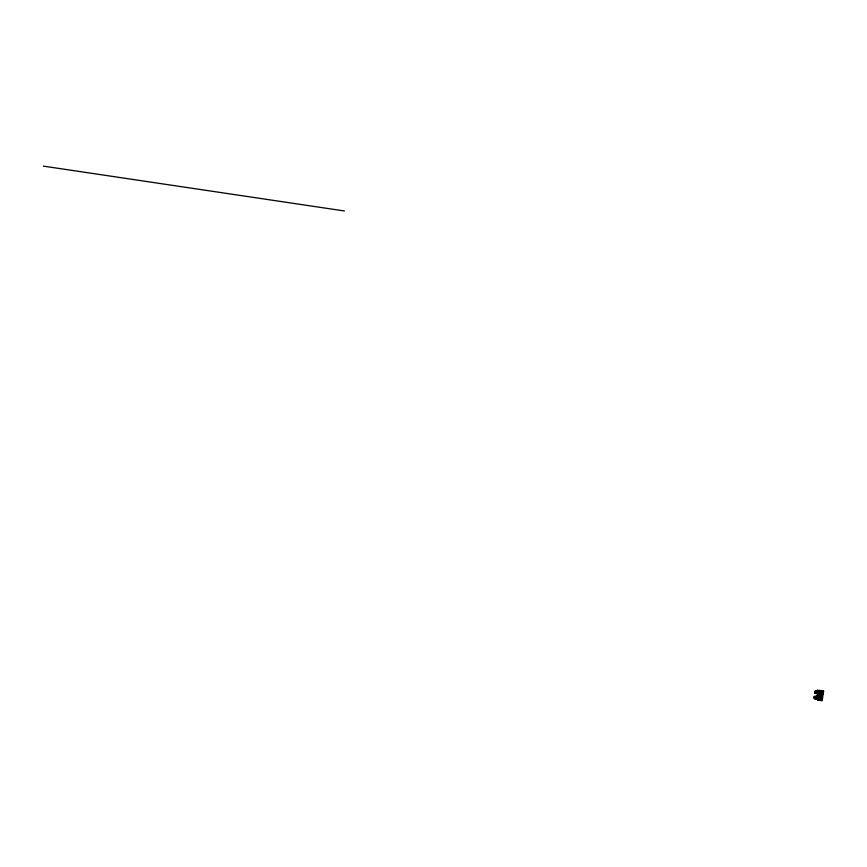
<?xml version="1.0" encoding="UTF-8"?>
<svg xmlns="http://www.w3.org/2000/svg" width="867" height="867" viewBox="0 0 867 867"><rect width="100%" height="100%" fill="white"/><g stroke="black" fill="none" stroke-linecap="round" stroke-linejoin="round"><path stroke-width="1.3" d="M818.025 697.859L818.686 697.989M814.449 697.48L814.644 696.808L814.319 697.317L815.186 697.415M815.273 692.061L815.327 691.671M814.633 697.501L814.731 696.819M815.446 692.083L815.554 691.411M815.153 697.892L814.947 698.921L816.909 699.16M815.197 697.621L815.316 696.84L814.243 696.765M815.966 692.484L815.771 693.513L817.733 693.752M816.075 691.465L815.056 691.346L816.129 691.433L816.01 692.213L814.947 692.072M816.215 692.874L814.796 693.091M817.733 693.448L816.616 692.917M815.988 699.008L816.205 697.881L816.031 699.051M816.378 696.407L816.248 697.274L816.53 695.724L817.635 696.396L817.429 697.751L816.291 697.523M816.812 693.589L817.017 692.473L816.844 693.643M817.353 690.305L817.072 691.866L817.31 690.262L818.242 690.392L818.242 692.332L817.017 692.202M817.592 693.286L818.058 691.281L817.223 691.172M816.4 696.591L817.288 696.656L816.259 698.629M817.288 696.656L816.801 699.398M817.332 696.364L817.418 695.811M818.112 691.237L817.614 693.99M817.559 700.373L818.22 695.822L822.837 696.504L822.198 700.709L817.559 700.157M818.372 694.955L819.033 690.403L823.65 691.097L823.011 695.291L818.383 694.738M818.22 697.924L818.296 697.198M818.936 693.437L820.019 693.329M819.033 692.516L819.12 691.79L819.846 692.213L819.358 691.866M818.546 697.274L819.087 697.252M818.676 698.033L818.719 697.296M819.543 691.888L818.762 692.527L819.499 692.57M818.556 699.051L817.787 699.008M820.171 697.436L819.781 699.593L818.795 699.474L818.957 698.022M819.163 697.014L819.315 696.028M819.987 691.606L820.128 690.609M820.019 693.058L820.312 692.31M820.475 693.036L820.431 693.372M820.605 694.174L820.984 692.029M820.399 697.512L820.518 698.119L820.561 697.534M821.027 693.34L821.602 692.029M821.298 692.657L821.428 692.083M821.667 691.389L821.753 690.858M818.762 699.376L820.67 699.441M819.77 692.603L819.608 694.066L821.493 694.023M820.67 699.615L820.941 698.163M821.092 697.675L821.201 698.152M821.493 694.196L821.764 692.755M821.883 692.05L822.014 692.744M821.136 697.198L820.171 697.035L820.29 696.234M821.894 693.99L823.141 694.142L821.623 693.925M822.209 691.79L820.984 691.628L821.103 690.815M816.497 695.67L816.389 696.364L814.265 696.288L813.929 698.542L815.034 698.672M817.202 690.956L815.088 690.88L814.742 693.134L815.847 693.264M819.109 691.833L819.933 691.931M822.089 692.278L821.082 692.451M815.316 691.779L816.064 691.866M814.958 692.029L816.02 692.159M816.844 693.383L817.765 693.492M818.296 697.241L819.12 697.339M821.266 697.697L820.095 697.848M814.492 697.187L815.24 697.274M814.135 697.48L815.197 697.567M816.02 698.791L816.952 698.91M820.811 699.333L822.328 699.517M43.35 166.117L344.416 210.963M819.077 690.457L823.596 691.129"/></g></svg>
